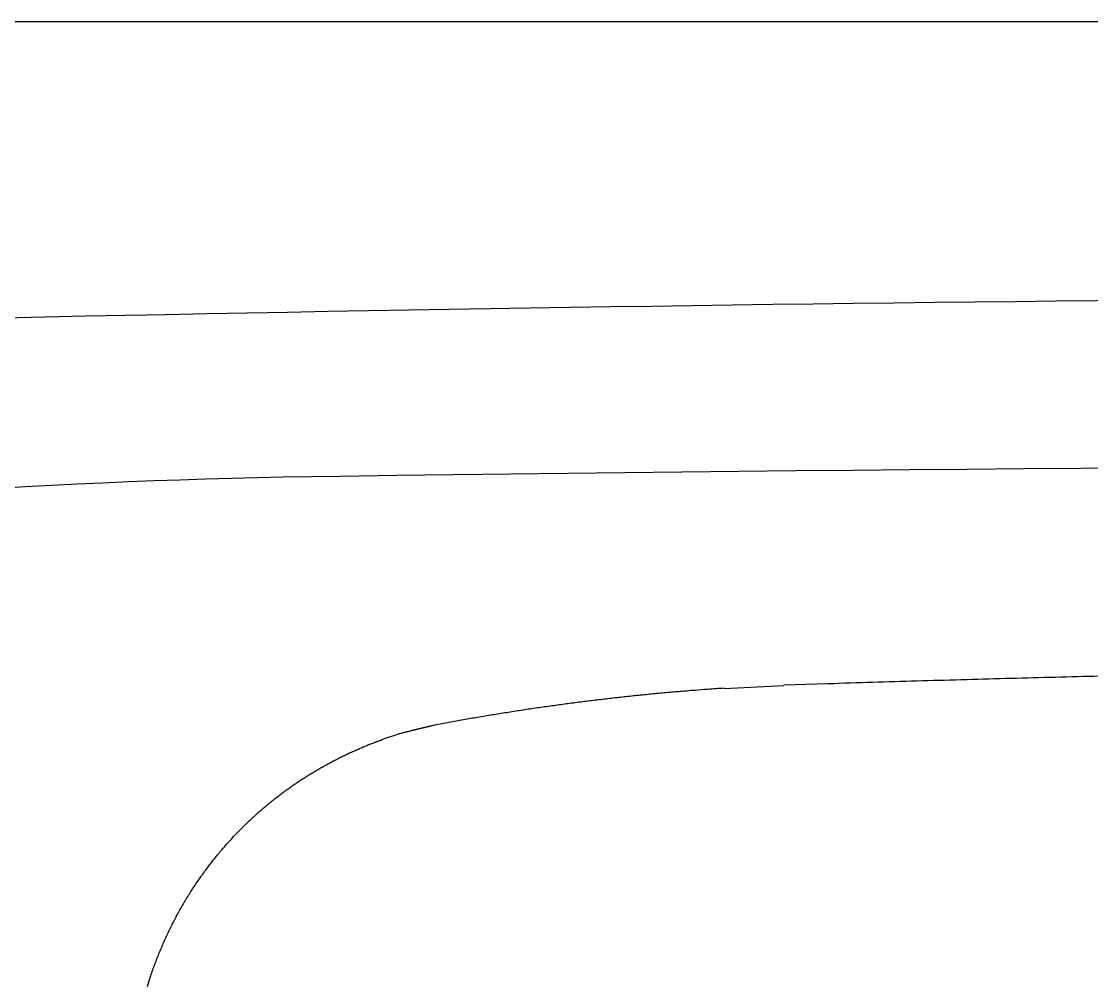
# Model space of a CAD drawing. Extents: x 527 to 611, y 788 to 934.
# Drawn here: x 573.795 to 575.252, y 807.607 to 808.921 of the extents above; entities that cross this region are included whole.
import ezdxf

# ---------------------------------------------------------------- set-up
doc = ezdxf.new("R2010")
doc.units = 0
doc.header["$MEASUREMENT"] = 0
doc.layers.add('1', color=4, linetype='Continuous')
doc.layers.add('DIM', color=3, linetype='Continuous')

# ---------------------------------------------------------------- blocks, each defined once
blk = doc.blocks.new('HSSCP')
at = {"layer": '1', "color": 4}
blk.add_lwpolyline([(-1.8834, 0.5255), (-1.8022, 0.5295)], dxfattribs=at)
at = {"layer": '1', "color": 3}
for centre, radius, start, end in [((0, -175.2308), 176.0613, 89.191494, 90.808506), ((-2.2777, -9.388), 10.203, 91.16024, 97.45913)]:
    blk.add_arc(centre, radius, start, end, dxfattribs=at)
at = {"layer": '1', "color": 4}
blk.add_open_spline([(3.524, 1.014), (1.1751, 1.0754), (-1.1751, 1.0754), (-3.524, 1.014)], degree=3, dxfattribs=at)
for points, knots in [([(-1.8022, 0.5303), (-1.8022, 0.5303), (-1.7417, 0.5322), (-1.7417, 0.5322), (-1.7216, 0.5329), (-1.7014, 0.5335), (-1.6813, 0.5341), (-1.6611, 0.5347), (-1.641, 0.5353), (-1.6209, 0.5359), (-1.6008, 0.5365), (-1.5807, 0.5371), (-1.5605, 0.5376), (-1.5405, 0.5382), (-1.5204, 0.5388), (-1.5003, 0.5393), (-1.4802, 0.5398), (-1.4601, 0.5404), (-1.44, 0.5409), (-1.4199, 0.5414), (-1.3998, 0.5419), (-1.3798, 0.5424), (-1.3597, 0.5429), (-1.3396, 0.5434), (-1.3196, 0.5439), (-1.2995, 0.5444), (-1.2795, 0.5449), (-1.2594, 0.5453), (-1.2394, 0.5458), (-1.2193, 0.5463), (-1.1993, 0.5467), (-1.1792, 0.5471), (-1.1592, 0.5476), (-1.1391, 0.548), (-1.1191, 0.5484), (-1.0991, 0.5488), (-1.0791, 0.5492), (-1.059, 0.5496), (-1.039, 0.55), (-1.019, 0.5504), (-0.999, 0.5508), (-0.979, 0.5511), (-0.959, 0.5515), (-0.9389, 0.5518), (-0.9189, 0.5522), (-0.8989, 0.5525), (-0.8789, 0.5528), (-0.8589, 0.5532), (-0.8389, 0.5535), (-0.8189, 0.5538), (-0.7989, 0.5541), (-0.7789, 0.5544), (-0.7589, 0.5547), (-0.7389, 0.555), (-0.7189, 0.5552), (-0.6989, 0.5555), (-0.6789, 0.5557), (-0.6589, 0.556), (-0.639, 0.5562), (-0.619, 0.5565), (-0.599, 0.5567), (-0.579, 0.5569), (-0.559, 0.5571), (-0.539, 0.5573), (-0.519, 0.5575), (-0.499, 0.5577), (-0.479, 0.5579), (-0.4591, 0.5581), (-0.4391, 0.5582), (-0.4191, 0.5584), (-0.3991, 0.5586), (-0.3791, 0.5587), (-0.3591, 0.5588), (-0.3391, 0.559), (-0.3191, 0.5591), (-0.2991, 0.5592), (-0.2791, 0.5593), (-0.2591, 0.5594), (-0.2392, 0.5595), (-0.2192, 0.5596), (-0.1992, 0.5597), (-0.1792, 0.5597), (-0.1592, 0.5598), (-0.1392, 0.5599), (-0.1192, 0.5599), (-0.0992, 0.56), (-0.0792, 0.56), (-0.0592, 0.56), (-0.0392, 0.56), (-0.0192, 0.56), (0.0008, 0.56), (0.0208, 0.56), (0.0408, 0.56), (0.0608, 0.56), (0.0808, 0.56), (0.1008, 0.5599), (0.1208, 0.5599), (0.1408, 0.5598), (0.1608, 0.5598), (0.1808, 0.5597), (0.2008, 0.5597), (0.2208, 0.5596), (0.2408, 0.5595), (0.2608, 0.5594), (0.2808, 0.5593), (0.3008, 0.5592), (0.3208, 0.5591), (0.3407, 0.5589), (0.3607, 0.5588), (0.3807, 0.5587), (0.4007, 0.5585), (0.4207, 0.5584), (0.4407, 0.5582), (0.4606, 0.558), (0.4806, 0.5578), (0.5006, 0.5577), (0.5205, 0.5575), (0.5405, 0.5573), (0.5605, 0.5571), (0.5804, 0.5569), (0.6004, 0.5566), (0.6204, 0.5564), (0.6403, 0.5562), (0.6603, 0.5559), (0.6802, 0.5557), (0.7002, 0.5554), (0.7201, 0.5551), (0.74, 0.5549), (0.76, 0.5546), (0.7799, 0.5543), (0.7998, 0.554), (0.8198, 0.5537), (0.8397, 0.5534), (0.8596, 0.5531), (0.8795, 0.5528), (0.8995, 0.5524), (0.9194, 0.5521), (0.9392, 0.5517), (0.9592, 0.5514), (0.979, 0.551), (0.9989, 0.5507), (1.0188, 0.5503), (1.0387, 0.5499), (1.0586, 0.5495), (1.0785, 0.5491), (1.0984, 0.5487), (1.1184, 0.5483), (1.1383, 0.5479), (1.1581, 0.5475), (1.178, 0.547), (1.1979, 0.5466), (1.2176, 0.5461), (1.2374, 0.5457), (1.2571, 0.5452), (1.2772, 0.5448), (1.2974, 0.5443), (1.3175, 0.5438), (1.3381, 0.5433), (1.3587, 0.5428), (1.3794, 0.5423), (1.3987, 0.5418), (1.4181, 0.5413), (1.4375, 0.5408), (1.4551, 0.5403), (1.4726, 0.5399), (1.4901, 0.5394), (1.5128, 0.5388), (1.5355, 0.5382), (1.5582, 0.5375), (1.5933, 0.5365), (1.6285, 0.5355), (1.6636, 0.5344), (1.7098, 0.5331), (1.756, 0.5317), (1.8022, 0.5303)], [0, 0, 0, 0, 1, 1, 1, 2, 2, 2, 3, 3, 3, 4, 4, 4, 5, 5, 5, 6, 6, 6, 7, 7, 7, 8, 8, 8, 9, 9, 9, 10, 10, 10, 11, 11, 11, 12, 12, 12, 13, 13, 13, 14, 14, 14, 15, 15, 15, 16, 16, 16, 17, 17, 17, 18, 18, 18, 19, 19, 19, 20, 20, 20, 21, 21, 21, 22, 22, 22, 23, 23, 23, 24, 24, 24, 25, 25, 25, 26, 26, 26, 27, 27, 27, 28, 28, 28, 29, 29, 29, 30, 30, 30, 31, 31, 31, 32, 32, 32, 33, 33, 33, 34, 34, 34, 35, 35, 35, 36, 36, 36, 37, 37, 37, 38, 38, 38, 39, 39, 39, 40, 40, 40, 41, 41, 41, 42, 42, 42, 43, 43, 43, 44, 44, 44, 45, 45, 45, 46, 46, 46, 47, 47, 47, 48, 48, 48, 49, 49, 49, 50, 50, 50, 51, 51, 51, 52, 52, 52, 53, 53, 53, 54, 54, 54, 55, 55, 55, 56, 56, 56, 57, 57, 57, 58, 58, 58, 58]), ([(-2.2775, 0.476), (-2.2775, 0.476), (-2.2677, 0.4778), (-2.2677, 0.4778), (-2.2645, 0.4784), (-2.2612, 0.479), (-2.2579, 0.4796), (-2.2547, 0.4802), (-2.2514, 0.4808), (-2.2482, 0.4814), (-2.2449, 0.482), (-2.2416, 0.4826), (-2.2384, 0.4832), (-2.2351, 0.4837), (-2.2318, 0.4843), (-2.2286, 0.4849), (-2.2253, 0.4855), (-2.2221, 0.486), (-2.2188, 0.4866), (-2.2155, 0.4871), (-2.2122, 0.4877), (-2.209, 0.4882), (-2.2057, 0.4888), (-2.2024, 0.4893), (-2.1992, 0.4899), (-2.1959, 0.4904), (-2.1926, 0.4909), (-2.1894, 0.4915), (-2.1861, 0.492), (-2.1828, 0.4925), (-2.1795, 0.493), (-2.1763, 0.4936), (-2.173, 0.4941), (-2.1697, 0.4946), (-2.1664, 0.4951), (-2.1632, 0.4956), (-2.1599, 0.4961), (-2.1566, 0.4966), (-2.1533, 0.4971), (-2.1501, 0.4976), (-2.1468, 0.498), (-2.1435, 0.4985), (-2.1402, 0.499), (-2.1369, 0.4995), (-2.1337, 0.5), (-2.1304, 0.5004), (-2.1271, 0.5009), (-2.1238, 0.5014), (-2.1205, 0.5018), (-2.1173, 0.5023), (-2.114, 0.5027), (-2.1107, 0.5032), (-2.1074, 0.5036), (-2.1041, 0.5041), (-2.1008, 0.5045), (-2.0976, 0.505), (-2.0943, 0.5054), (-2.091, 0.5058), (-2.0877, 0.5063), (-2.0844, 0.5067), (-2.0811, 0.5071), (-2.0778, 0.5075), (-2.0746, 0.5079), (-2.0713, 0.5083), (-2.068, 0.5088), (-2.0647, 0.5092), (-2.0614, 0.5096), (-2.0581, 0.51), (-2.0548, 0.5103), (-2.0515, 0.5107), (-2.0482, 0.5111), (-2.0449, 0.5115), (-2.0417, 0.5119), (-2.0384, 0.5123), (-2.0351, 0.5126), (-2.0318, 0.513), (-2.0285, 0.5134), (-2.0252, 0.5138), (-2.0219, 0.5141), (-2.0186, 0.5145), (-2.0153, 0.5148), (-2.012, 0.5152), (-2.0087, 0.5155), (-2.0054, 0.5159), (-2.0021, 0.5162), (-1.9988, 0.5166), (-1.9955, 0.5169), (-1.9922, 0.5172), (-1.9889, 0.5176), (-1.9857, 0.5179), (-1.9824, 0.5182), (-1.9791, 0.5185), (-1.9758, 0.5188), (-1.9726, 0.5191), (-1.9692, 0.5195), (-1.9659, 0.5198), (-1.9626, 0.5201), (-1.9592, 0.5204), (-1.9558, 0.5207), (-1.9524, 0.521), (-1.9492, 0.5213), (-1.946, 0.5215), (-1.9428, 0.5218), (-1.9399, 0.5221), (-1.937, 0.5223), (-1.9341, 0.5225), (-1.9304, 0.5229), (-1.9267, 0.5231), (-1.923, 0.5234), (-1.9173, 0.5239), (-1.9116, 0.5243), (-1.9058, 0.5247), (-1.8983, 0.5253), (-1.8909, 0.5258), (-1.8834, 0.5263)], [0, 0, 0, 0, 1, 1, 1, 2, 2, 2, 3, 3, 3, 4, 4, 4, 5, 5, 5, 6, 6, 6, 7, 7, 7, 8, 8, 8, 9, 9, 9, 10, 10, 10, 11, 11, 11, 12, 12, 12, 13, 13, 13, 14, 14, 14, 15, 15, 15, 16, 16, 16, 17, 17, 17, 18, 18, 18, 19, 19, 19, 20, 20, 20, 21, 21, 21, 22, 22, 22, 23, 23, 23, 24, 24, 24, 25, 25, 25, 26, 26, 26, 27, 27, 27, 28, 28, 28, 29, 29, 29, 30, 30, 30, 31, 31, 31, 32, 32, 32, 33, 33, 33, 34, 34, 34, 35, 35, 35, 36, 36, 36, 37, 37, 37, 38, 38, 38, 38]), ([(-2.3277, 0.4635), (-2.3277, 0.4635), (-2.3264, 0.4638), (-2.3264, 0.4638), (-2.326, 0.4639), (-2.3256, 0.4641), (-2.3251, 0.4642), (-2.3247, 0.4643), (-2.3243, 0.4644), (-2.3238, 0.4645), (-2.3234, 0.4646), (-2.323, 0.4647), (-2.3226, 0.4648), (-2.3221, 0.4649), (-2.3217, 0.4651), (-2.3213, 0.4652), (-2.3208, 0.4653), (-2.3204, 0.4654), (-2.32, 0.4655), (-2.3195, 0.4656), (-2.3191, 0.4657), (-2.3187, 0.4658), (-2.3183, 0.4659), (-2.3178, 0.466), (-2.3174, 0.4661), (-2.317, 0.4662), (-2.3165, 0.4664), (-2.3161, 0.4665), (-2.3157, 0.4666), (-2.3153, 0.4667), (-2.3148, 0.4668), (-2.3144, 0.4669), (-2.314, 0.467), (-2.3136, 0.4671), (-2.3131, 0.4672), (-2.3127, 0.4673), (-2.3123, 0.4674), (-2.3119, 0.4675), (-2.3114, 0.4676), (-2.311, 0.4677), (-2.3106, 0.4679), (-2.3102, 0.468), (-2.3097, 0.4681), (-2.3093, 0.4682), (-2.3089, 0.4683), (-2.3085, 0.4684), (-2.3081, 0.4685), (-2.3076, 0.4686), (-2.3072, 0.4687), (-2.3068, 0.4688), (-2.3064, 0.4689), (-2.3059, 0.469), (-2.3055, 0.4691), (-2.3051, 0.4692), (-2.3047, 0.4693), (-2.3043, 0.4694), (-2.3038, 0.4695), (-2.3034, 0.4696), (-2.303, 0.4697), (-2.3026, 0.4698), (-2.3022, 0.47), (-2.3018, 0.4701), (-2.3013, 0.4702), (-2.3009, 0.4703), (-2.3005, 0.4704), (-2.3001, 0.4705), (-2.2997, 0.4706), (-2.2992, 0.4707), (-2.2988, 0.4708), (-2.2984, 0.4709), (-2.298, 0.471), (-2.2976, 0.4711), (-2.2972, 0.4712), (-2.2967, 0.4713), (-2.2963, 0.4714), (-2.2959, 0.4715), (-2.2955, 0.4716), (-2.2951, 0.4717), (-2.2947, 0.4718), (-2.2943, 0.4719), (-2.2938, 0.472), (-2.2934, 0.4721), (-2.293, 0.4722), (-2.2926, 0.4723), (-2.2922, 0.4724), (-2.2918, 0.4725), (-2.2914, 0.4726), (-2.2909, 0.4727), (-2.2905, 0.4728), (-2.2901, 0.4729), (-2.2897, 0.473), (-2.2893, 0.4731), (-2.2889, 0.4732), (-2.2885, 0.4733), (-2.2881, 0.4734), (-2.2877, 0.4735), (-2.2873, 0.4736), (-2.2868, 0.4737), (-2.2864, 0.4738), (-2.286, 0.4739), (-2.2856, 0.474), (-2.2852, 0.4741), (-2.2848, 0.4742), (-2.2844, 0.4743), (-2.2841, 0.4744), (-2.2837, 0.4745), (-2.2833, 0.4746), (-2.2828, 0.4747), (-2.2824, 0.4748), (-2.2817, 0.475), (-2.281, 0.4752), (-2.2803, 0.4753), (-2.2793, 0.4756), (-2.2784, 0.4758), (-2.2775, 0.476)], [0, 0, 0, 0, 1, 1, 1, 2, 2, 2, 3, 3, 3, 4, 4, 4, 5, 5, 5, 6, 6, 6, 7, 7, 7, 8, 8, 8, 9, 9, 9, 10, 10, 10, 11, 11, 11, 12, 12, 12, 13, 13, 13, 14, 14, 14, 15, 15, 15, 16, 16, 16, 17, 17, 17, 18, 18, 18, 19, 19, 19, 20, 20, 20, 21, 21, 21, 22, 22, 22, 23, 23, 23, 24, 24, 24, 25, 25, 25, 26, 26, 26, 27, 27, 27, 28, 28, 28, 29, 29, 29, 30, 30, 30, 31, 31, 31, 32, 32, 32, 33, 33, 33, 34, 34, 34, 35, 35, 35, 36, 36, 36, 37, 37, 37, 38, 38, 38, 38]), ([(-2.6688, 0.1198), (-2.6688, 0.1198), (-2.6662, 0.1281), (-2.6662, 0.1281), (-2.6654, 0.1308), (-2.6645, 0.1336), (-2.6635, 0.1363), (-2.6626, 0.139), (-2.6617, 0.1417), (-2.6607, 0.1444), (-2.6597, 0.1472), (-2.6587, 0.1499), (-2.6577, 0.1526), (-2.6567, 0.1553), (-2.6557, 0.1579), (-2.6546, 0.1606), (-2.6536, 0.1633), (-2.6525, 0.1659), (-2.6514, 0.1686), (-2.6503, 0.1712), (-2.6492, 0.1739), (-2.648, 0.1765), (-2.6469, 0.1791), (-2.6457, 0.1817), (-2.6446, 0.1843), (-2.6434, 0.1869), (-2.6422, 0.1895), (-2.641, 0.1921), (-2.6397, 0.1947), (-2.6385, 0.1972), (-2.6372, 0.1998), (-2.636, 0.2023), (-2.6347, 0.2049), (-2.6334, 0.2074), (-2.6321, 0.2099), (-2.6308, 0.2124), (-2.6295, 0.2149), (-2.6282, 0.2174), (-2.6268, 0.2199), (-2.6254, 0.2223), (-2.6241, 0.2248), (-2.6227, 0.2272), (-2.6213, 0.2296), (-2.6199, 0.232), (-2.6185, 0.2344), (-2.6171, 0.2368), (-2.6156, 0.2392), (-2.6142, 0.2416), (-2.6127, 0.244), (-2.6113, 0.2463), (-2.6098, 0.2486), (-2.6083, 0.251), (-2.6068, 0.2533), (-2.6053, 0.2556), (-2.6038, 0.2578), (-2.6023, 0.2601), (-2.6007, 0.2624), (-2.5992, 0.2646), (-2.5976, 0.2669), (-2.5961, 0.2691), (-2.5945, 0.2713), (-2.5929, 0.2735), (-2.5913, 0.2757), (-2.5897, 0.2779), (-2.5881, 0.28), (-2.5865, 0.2822), (-2.5849, 0.2843), (-2.5832, 0.2864), (-2.5816, 0.2885), (-2.5799, 0.2906), (-2.5783, 0.2927), (-2.5766, 0.2948), (-2.575, 0.2969), (-2.5733, 0.2989), (-2.5716, 0.301), (-2.5699, 0.303), (-2.5682, 0.305), (-2.5665, 0.307), (-2.5648, 0.309), (-2.5631, 0.311), (-2.5614, 0.3129), (-2.5596, 0.3149), (-2.5579, 0.3168), (-2.5562, 0.3187), (-2.5544, 0.3206), (-2.5526, 0.3225), (-2.5509, 0.3244), (-2.5491, 0.3263), (-2.5473, 0.3281), (-2.5456, 0.33), (-2.5438, 0.3318), (-2.542, 0.3336), (-2.5402, 0.3354), (-2.5384, 0.3372), (-2.5366, 0.339), (-2.5348, 0.3408), (-2.533, 0.3425), (-2.5312, 0.3443), (-2.5294, 0.346), (-2.5275, 0.3477), (-2.5257, 0.3494), (-2.5239, 0.3511), (-2.522, 0.3527), (-2.5202, 0.3544), (-2.5184, 0.3561), (-2.5165, 0.3577), (-2.5147, 0.3593), (-2.5128, 0.3609), (-2.5109, 0.3625), (-2.5091, 0.3641), (-2.5072, 0.3656), (-2.5054, 0.3672), (-2.5035, 0.3687), (-2.5016, 0.3703), (-2.4998, 0.3718), (-2.4979, 0.3733), (-2.496, 0.3748), (-2.4941, 0.3762), (-2.4923, 0.3777), (-2.4904, 0.3791), (-2.4885, 0.3806), (-2.4866, 0.382), (-2.4847, 0.3834), (-2.4829, 0.3848), (-2.481, 0.3862), (-2.4791, 0.3876), (-2.4772, 0.3889), (-2.4753, 0.3903), (-2.4734, 0.3916), (-2.4715, 0.3929), (-2.4697, 0.3942), (-2.4678, 0.3955), (-2.4659, 0.3968), (-2.464, 0.3981), (-2.4621, 0.3993), (-2.4602, 0.4006), (-2.4583, 0.4018), (-2.4564, 0.403), (-2.4545, 0.4042), (-2.4527, 0.4054), (-2.4508, 0.4066), (-2.4489, 0.4078), (-2.447, 0.409), (-2.4451, 0.4101), (-2.4432, 0.4112), (-2.4414, 0.4124), (-2.4395, 0.4135), (-2.4376, 0.4146), (-2.4358, 0.4157), (-2.4339, 0.4168), (-2.432, 0.4178), (-2.4302, 0.4189), (-2.4283, 0.4199), (-2.4264, 0.421), (-2.4246, 0.422), (-2.4227, 0.423), (-2.4209, 0.424), (-2.419, 0.425), (-2.4172, 0.426), (-2.4153, 0.4269), (-2.4135, 0.4279), (-2.4117, 0.4288), (-2.4098, 0.4297), (-2.408, 0.4307), (-2.4062, 0.4316), (-2.4043, 0.4325), (-2.4025, 0.4334), (-2.4007, 0.4342), (-2.3989, 0.4351), (-2.3971, 0.436), (-2.3953, 0.4368), (-2.3935, 0.4377), (-2.3917, 0.4385), (-2.3899, 0.4393), (-2.3881, 0.4401), (-2.3864, 0.4409), (-2.3846, 0.4417), (-2.3828, 0.4425), (-2.381, 0.4433), (-2.3793, 0.444), (-2.3775, 0.4448), (-2.3758, 0.4455), (-2.3741, 0.4463), (-2.3723, 0.447), (-2.3706, 0.4477), (-2.3689, 0.4484), (-2.3671, 0.4491), (-2.3654, 0.4498), (-2.3636, 0.4505), (-2.3618, 0.4512), (-2.3602, 0.4519), (-2.3586, 0.4525), (-2.3569, 0.4531), (-2.3554, 0.4537), (-2.354, 0.4543), (-2.3525, 0.4548), (-2.3506, 0.4555), (-2.3488, 0.4562), (-2.3469, 0.4569), (-2.3442, 0.4579), (-2.3414, 0.4588), (-2.3386, 0.4598), (-2.335, 0.461), (-2.3313, 0.4623), (-2.3277, 0.4635)], [0, 0, 0, 0, 1, 1, 1, 2, 2, 2, 3, 3, 3, 4, 4, 4, 5, 5, 5, 6, 6, 6, 7, 7, 7, 8, 8, 8, 9, 9, 9, 10, 10, 10, 11, 11, 11, 12, 12, 12, 13, 13, 13, 14, 14, 14, 15, 15, 15, 16, 16, 16, 17, 17, 17, 18, 18, 18, 19, 19, 19, 20, 20, 20, 21, 21, 21, 22, 22, 22, 23, 23, 23, 24, 24, 24, 25, 25, 25, 26, 26, 26, 27, 27, 27, 28, 28, 28, 29, 29, 29, 30, 30, 30, 31, 31, 31, 32, 32, 32, 33, 33, 33, 34, 34, 34, 35, 35, 35, 36, 36, 36, 37, 37, 37, 38, 38, 38, 39, 39, 39, 40, 40, 40, 41, 41, 41, 42, 42, 42, 43, 43, 43, 44, 44, 44, 45, 45, 45, 46, 46, 46, 47, 47, 47, 48, 48, 48, 49, 49, 49, 50, 50, 50, 51, 51, 51, 52, 52, 52, 53, 53, 53, 54, 54, 54, 55, 55, 55, 56, 56, 56, 57, 57, 57, 58, 58, 58, 59, 59, 59, 60, 60, 60, 61, 61, 61, 62, 62, 62, 63, 63, 63, 64, 64, 64, 65, 65, 65, 66, 66, 66, 67, 67, 67, 68, 68, 68, 68])]:
    blk.add_open_spline(points, degree=3, knots=knots, dxfattribs=at)
blk = doc.blocks.new('new block')
at = {"layer": '1', "color": 3}
blk.add_blockref('HSSCP', (-0.0669, 0.8791), dxfattribs=at)
blk = doc.blocks.new('2018 FLAIR')
at = {"layer": '1', "linetype": 'Continuous', "lineweight": 25}
blk.add_line((45.4991, 5.5582), (53.9209, 5.5582), dxfattribs=at)
at = {"layer": 'DIM'}
blk.add_blockref('new block', (49.8067, 3.2458), dxfattribs=at)

msp = doc.modelspace()

# ---------------------------------------------------------------- block references
at = {"layer": '1'}
msp.add_blockref('2018 FLAIR', (526.8953, 803.3624), dxfattribs=at)

doc.saveas('drawing.dxf')
